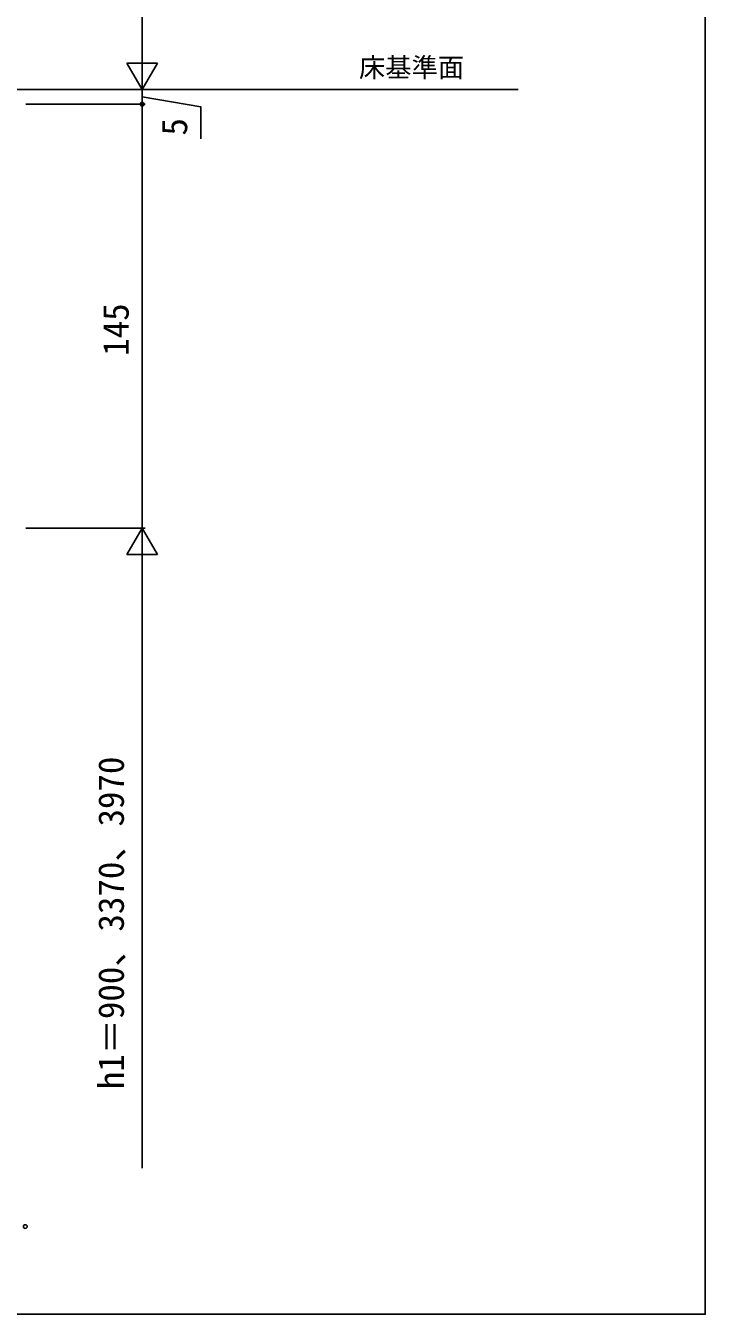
# Model space of a CAD drawing. Units: millimetres, scale not verified. Extents: x -525 to 525, y -785 to 780.
# Drawn here: x 292.7 to 525, y -784.8 to -343.9 of the extents above; entities that cross this region are included whole.
import ezdxf
from ezdxf.enums import TextEntityAlignment as Align

# ---------------------------------------------------------------- set-up
doc = ezdxf.new("R2010")
doc.units = ezdxf.units.MM
doc.header["$LTSCALE"] = 4
for name, color, linetype in [('0-1_USER1', 3, 'Continuous'), ('0-3_YKK_12', 2, 'Continuous'), ('0-5_YKK_D', 6, 'Continuous'), ('0-6_YKK_ZWAK', 7, 'Continuous')]:
    doc.layers.add(name, color=color, linetype=linetype)
doc.styles.add('ＭＳ ゴシック', font='')
doc.styles.get('ＭＳ ゴシック').set_extended_font_data('MS Gothic')

msp = doc.modelspace()

# ---------------------------------------------------------------- linework, layer by layer
at = {"layer": '0-3_YKK_12'}
msp.add_line((461.027, -365.8), (-395, -365.8), dxfattribs=at)
at = {"layer": '0-5_YKK_D'}
for p, q in [((332.5, -355.3), (332.5, -41.3)), ((332.5, -365.8), (332.5, -347.613)), ((332.5, -365.8), (327.25, -356.707)), ((337.75, -356.707), (327.25, -356.707)), ((332.5, -365.8), (337.75, -356.707)), ((332.5, -370.8), (332.5, -365.8)), ((292.7, -370.8), (333.5, -370.8)), ((292.7, -370.8), (333.5, -370.8)), ((332.5, -370.8), (332.5, -515.8)), ((292.7, -515.8), (333.5, -515.8)), ((292.7, -515.8), (333.5, -515.8)), ((332.5, -515.8), (327.25, -524.893)), ((332.5, -515.8), (337.75, -524.893)), ((332.5, -515.8), (332.5, -533.987)), ((327.25, -524.893), (337.75, -524.893)), ((332.5, -526.3), (332.5, -734.8))]:
    msp.add_line(p, q, dxfattribs=at)
msp.add_lwpolyline([(332.5, -368.3), (352.5, -371.658), (352.5, -382.612)], dxfattribs=at)
for centre in [(332.5, -370.8), (332.5, -370.8), (292.5, -754.8)]:
    msp.add_circle(centre, 0.637, dxfattribs=at)
at = {"layer": '0-6_YKK_ZWAK'}
msp.add_lwpolyline([(-525, -784.8), (525, -784.8), (525, 745.2)], dxfattribs=at)

# ---------------------------------------------------------------- texts
at = {"layer": '0-1_USER1', "style": 'ＭＳ ゴシック'}
msp.add_text('床基準面', height=6.598, dxfattribs=at).set_placement((406.592, -363.479), align=Align.BOTTOM_LEFT)
at = {"layer": '0-5_YKK_D', "style": 'ＭＳ ゴシック'}
for s, p in [('5', (350.5, -381.499)), ('145', (330.5, -456.868)), ('h1＝900、3370、3970', (328.864, -707.8))]:
    msp.add_text(s, height=8.798, rotation=90, dxfattribs=at).set_placement(p, align=Align.BOTTOM_LEFT)

doc.saveas('drawing.dxf')
